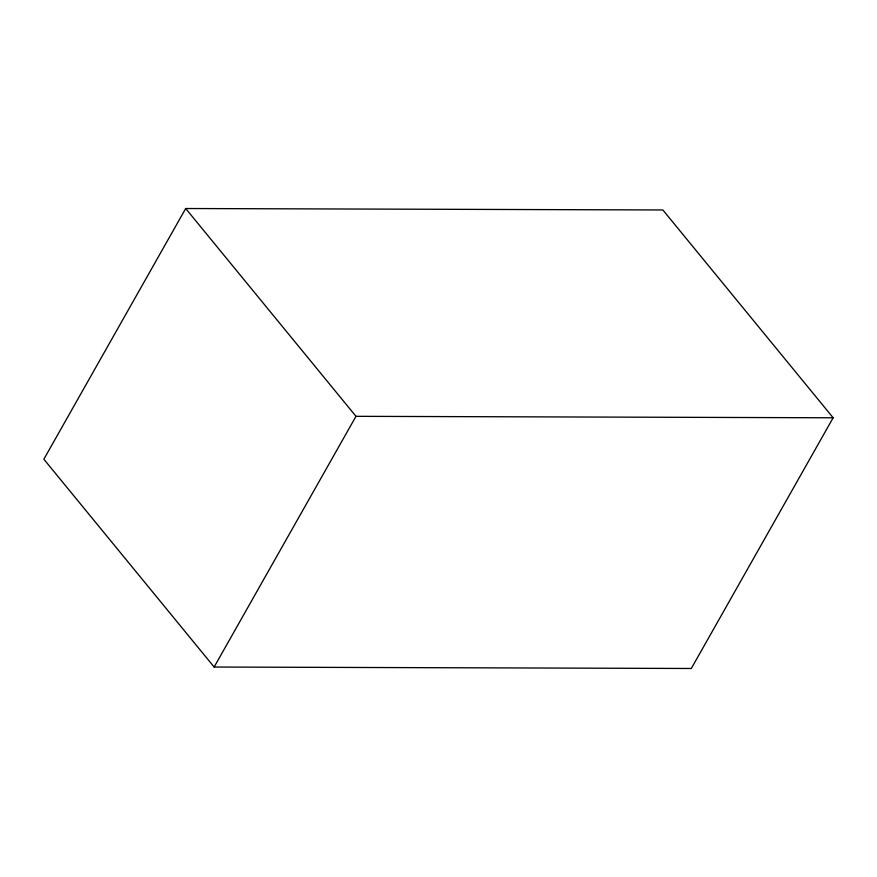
<?xml version="1.0" encoding="UTF-8"?>
<svg xmlns="http://www.w3.org/2000/svg" width="877" height="877" viewBox="0 0 877 877"><rect width="100%" height="100%" fill="white"/><g stroke="black" fill="none" stroke-linecap="round" stroke-linejoin="round"><path stroke-width="1.32" d="M185.694 208.518L43.85 459.219L214.141 667.035L691.306 668.482L833.15 417.781L662.859 209.965L185.694 208.518L355.985 416.323L833.15 417.781M214.141 667.035L355.985 416.323"/></g></svg>
